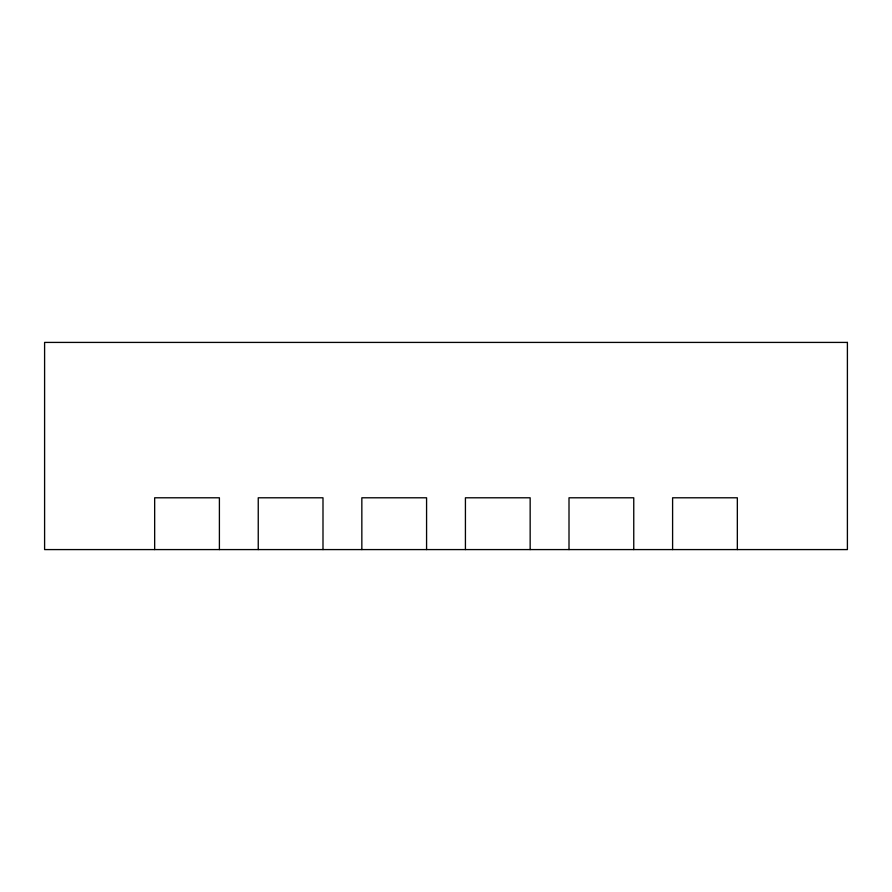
<?xml version="1.0" encoding="UTF-8"?>
<svg xmlns="http://www.w3.org/2000/svg" width="892" height="892" viewBox="0 0 892 892"><rect width="100%" height="100%" fill="white"/><g stroke="black" fill="none" stroke-linecap="round" stroke-linejoin="round"><path stroke-width="1.34" d="M737.338 549.583L737.338 497.792L672.601 497.792L672.601 549.583M633.755 549.583L633.755 497.792L569.007 497.792L569.007 549.583M530.16 549.583L530.16 497.792L465.423 497.792L465.423 549.583M426.577 549.583L426.577 497.792L361.84 497.792L361.84 549.583M322.993 549.583L322.993 497.792L258.245 497.792L258.245 549.583M219.399 549.583L219.399 497.792L154.662 497.792L154.662 549.583M847.4 342.417L44.6 342.417L44.6 549.583L847.4 549.583L847.4 342.417"/></g></svg>
